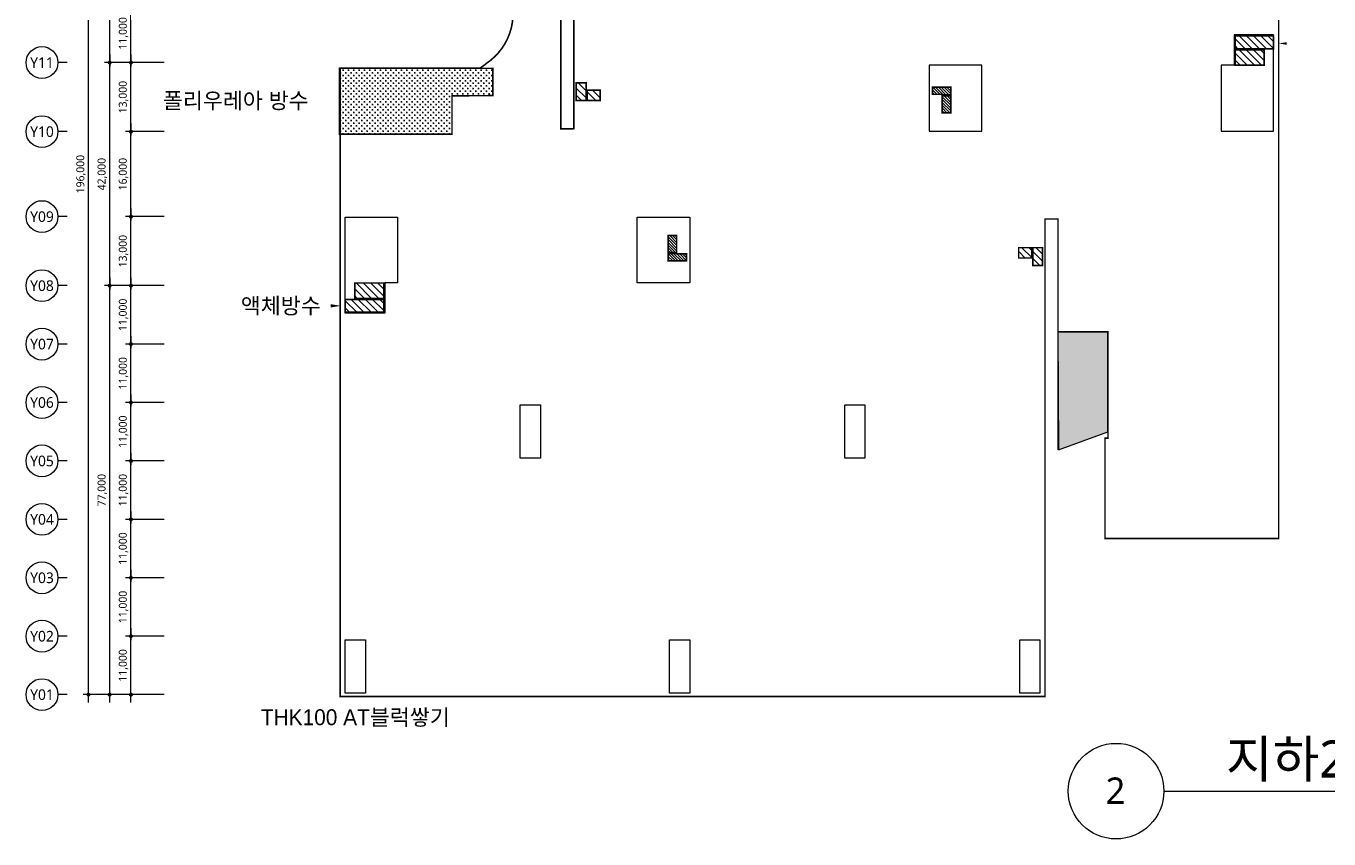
# Model space of a CAD drawing. Header units: millimetres. Extents: x 1037297 to 2672330, y 928637 to 1464837.
# Drawn here: x 1449415 to 1694730, y 1200237 to 1353283 of the extents above; entities that cross this region are included whole.
import ezdxf
from ezdxf.enums import TextEntityAlignment as Align

# ---------------------------------------------------------------- set-up
doc = ezdxf.new("R2010")
doc.units = ezdxf.units.MM
doc.header["$LTSCALE"] = 5
doc.header["$MEASUREMENT"] = 0
doc.header["$PDSIZE"] = -10
for name, pattern in [('ACAD_ISO12W100', [21, 12, -3, 0, -3, 0, -3]), ('HIDDEN', [0.375, 0.25, -0.125]), ('JIS_09_15', [18.9, 15, -0.9, 0.6, -0.9, 0.6, -0.9])]:
    doc.linetypes.add(name, pattern=pattern)
doc.layers.get('0').update_dxf_attribs({"linetype": 'CONTINUOUS'})
doc.layers.get('Defpoints').update_dxf_attribs({"color": 153, "linetype": 'CONTINUOUS'})
for name, color, linetype, lineweight in [('A-AXIS-BUBL', 7, 'CONTINUOUS', 25), ('A-DIMS', 7, 'CONTINUOUS', 25), ('A-MKXS-LEAD', 7, 'CONTINUOUS', 25), ('A-XXXX-SYMB', 7, 'CONTINUOUS', 25), ('A-XXXX-TXT1', 3, 'CONTINUOUS', 25), ('A-XXXX-TXT2', 3, 'CONTINUOUS', 25)]:
    doc.layers.add(name, color=color, linetype=linetype, lineweight=lineweight)
doc.layers.add('AA-TEX-3', color=3, linetype='CONTINUOUS')
doc.layers.add('방수', color=7, linetype='CONTINUOUS')
doc.styles.add('HY울릉도L', font='')
doc.styles.add('맑은고딕', font='malgun.ttf')
doc.styles.add('한농대-돋음체', font='')
doc.styles.get('HY울릉도L').set_extended_font_data('HYwulM')
doc.styles.get('한농대-돋음체').set_extended_font_data('Dotum')
doc.dimstyles.new('CDIM', dxfattribs={"dimtxt": 3, "dimasz": 1.5, "dimexe": 2, "dimexo": 1, "dimgap": 1, "dimtad": 1, "dimdec": 0, "dimrnd": 0.5, "dimzin": 0, "dimdsep": 32, "dimlunit": 6, "dimtxsty": 'HY울릉도L', "dimblk1": '_CIDOT', "dimblk2": '_CIDOT', "dimsah": 1, "dimcen": 5.5, "dimclrd": 2, "dimclre": 2, "dimclrt": 7, "dimadec": 0, "dimazin": 0, "dimtfac": 1, "dimtdec": 0, "dimtix": 1, "dimtmove": 2, "dimatfit": 1, "dimldrblk": '_CIDOT', "dimfxl": 1, "dimtolj": 1, "dimtzin": 0, "dimlwd": -1, "dimarcsym": 0})
pattern_1 = [(135, (-3357196.8, 376016.8), (-673.51921, -673.51921), [])]

# ---------------------------------------------------------------- blocks, each defined once
blk = doc.blocks.new('_CIDOT')
at = {"color": 0, "linetype": 'ByBlock'}
blk.add_line((2, 0), (-1, 0), dxfattribs=at)
at = {"color": 0, "linetype": 'ByBlock', "const_width": 0.5}
blk.add_lwpolyline([(-0.25, 0, 1), (0.25, 0, 1)], format="xyb", close=True, dxfattribs=at)
blk = doc.blocks.new('*D8')
at = {"layer": 'A-DIMS', "lineweight": -2, "transparency": 16777216}
for p, q in [((93193, 67121), (85943, 67121)), ((93193, 56121), (85943, 56121))]:
    blk.add_line(p, q, dxfattribs=at)
at = {"layer": 'A-DIMS', "transparency": 16777216}
blk.add_line((86943, 56871), (86943, 66371), dxfattribs=at)
at = {"layer": 'Defpoints', "color": 0, "transparency": 16777216}
for p in [(86943, 67121), (93693, 67121), (93693, 56121)]:
    blk.add_point(p, dxfattribs=at)
at = {"layer": 'A-DIMS', "transparency": 16777216, "xscale": 750, "yscale": 750, "zscale": 750}
for p, rotation in [((86943, 67121), 90), ((86943, 56121), 270)]:
    blk.add_blockref('_CIDOT', p, dxfattribs=dict(at, rotation=rotation))
at = {"layer": 'A-DIMS', "color": 3, "transparency": 16777216, "insert": (85538, 61621), "char_height": 1500, "attachment_point": 5, "rotation": 90, "style": '맑은고딕'}
blk.add_mtext('\\A1;11,000', dxfattribs=at)
blk = doc.blocks.new('*D9')
at = {"layer": 'A-DIMS', "lineweight": -2, "transparency": 16777216}
for p, q in [((93193, 78121), (85943, 78121)), ((93193, 67121), (85943, 67121))]:
    blk.add_line(p, q, dxfattribs=at)
at = {"layer": 'A-DIMS', "transparency": 16777216}
blk.add_line((86943, 67871), (86943, 77371), dxfattribs=at)
at = {"layer": 'Defpoints', "color": 0, "transparency": 16777216}
for p in [(86943, 78121), (93693, 78121), (93693, 67121)]:
    blk.add_point(p, dxfattribs=at)
at = {"layer": 'A-DIMS', "transparency": 16777216, "xscale": 750, "yscale": 750, "zscale": 750}
for p, rotation in [((86943, 78121), 90), ((86943, 67121), 270)]:
    blk.add_blockref('_CIDOT', p, dxfattribs=dict(at, rotation=rotation))
at = {"layer": 'A-DIMS', "color": 3, "transparency": 16777216, "insert": (85538, 72621), "char_height": 1500, "attachment_point": 5, "rotation": 90, "style": '맑은고딕'}
blk.add_mtext('\\A1;11,000', dxfattribs=at)
blk = doc.blocks.new('*D10')
at = {"layer": 'A-DIMS', "lineweight": -2, "transparency": 16777216}
for p, q in [((93193, 89121), (85943, 89121)), ((93193, 78121), (85943, 78121))]:
    blk.add_line(p, q, dxfattribs=at)
at = {"layer": 'A-DIMS', "transparency": 16777216}
blk.add_line((86943, 78871), (86943, 88371), dxfattribs=at)
at = {"layer": 'Defpoints', "color": 0, "transparency": 16777216}
for p in [(86943, 89121), (93693, 89121), (93693, 78121)]:
    blk.add_point(p, dxfattribs=at)
at = {"layer": 'A-DIMS', "transparency": 16777216, "xscale": 750, "yscale": 750, "zscale": 750}
for p, rotation in [((86943, 89121), 90), ((86943, 78121), 270)]:
    blk.add_blockref('_CIDOT', p, dxfattribs=dict(at, rotation=rotation))
at = {"layer": 'A-DIMS', "color": 3, "transparency": 16777216, "insert": (85538, 83621), "char_height": 1500, "attachment_point": 5, "rotation": 90, "style": '맑은고딕'}
blk.add_mtext('\\A1;11,000', dxfattribs=at)
blk = doc.blocks.new('*D11')
at = {"layer": 'A-DIMS', "lineweight": -2, "transparency": 16777216}
for p, q in [((93193, 100121), (85943, 100121)), ((93193, 89121), (85943, 89121))]:
    blk.add_line(p, q, dxfattribs=at)
at = {"layer": 'A-DIMS', "transparency": 16777216}
blk.add_line((86943, 89871), (86943, 99371), dxfattribs=at)
at = {"layer": 'Defpoints', "color": 0, "transparency": 16777216}
for p in [(86943, 100121), (93693, 100121), (93693, 89121)]:
    blk.add_point(p, dxfattribs=at)
at = {"layer": 'A-DIMS', "transparency": 16777216, "xscale": 750, "yscale": 750, "zscale": 750}
for p, rotation in [((86943, 100121), 90), ((86943, 89121), 270)]:
    blk.add_blockref('_CIDOT', p, dxfattribs=dict(at, rotation=rotation))
at = {"layer": 'A-DIMS', "color": 3, "transparency": 16777216, "insert": (85538, 94621), "char_height": 1500, "attachment_point": 5, "rotation": 90, "style": '맑은고딕'}
blk.add_mtext('\\A1;11,000', dxfattribs=at)
blk = doc.blocks.new('*D12')
at = {"layer": 'A-DIMS', "lineweight": -2, "transparency": 16777216}
for p, q in [((93193, 111121), (85943, 111121)), ((93193, 100121), (85943, 100121))]:
    blk.add_line(p, q, dxfattribs=at)
at = {"layer": 'A-DIMS', "transparency": 16777216}
blk.add_line((86943, 100871), (86943, 110371), dxfattribs=at)
at = {"layer": 'Defpoints', "color": 0, "transparency": 16777216}
for p in [(86943, 111121), (93693, 111121), (93693, 100121)]:
    blk.add_point(p, dxfattribs=at)
at = {"layer": 'A-DIMS', "transparency": 16777216, "xscale": 750, "yscale": 750, "zscale": 750}
for p, rotation in [((86943, 111121), 90), ((86943, 100121), 270)]:
    blk.add_blockref('_CIDOT', p, dxfattribs=dict(at, rotation=rotation))
at = {"layer": 'A-DIMS', "color": 3, "transparency": 16777216, "insert": (85538, 105621), "char_height": 1500, "attachment_point": 5, "rotation": 90, "style": '맑은고딕'}
blk.add_mtext('\\A1;11,000', dxfattribs=at)
blk = doc.blocks.new('*D13')
at = {"layer": 'A-DIMS', "lineweight": -2, "transparency": 16777216}
for p, q in [((93193, 122121), (85943, 122121)), ((93193, 111121), (85943, 111121))]:
    blk.add_line(p, q, dxfattribs=at)
at = {"layer": 'A-DIMS', "transparency": 16777216}
blk.add_line((86943, 111871), (86943, 121371), dxfattribs=at)
at = {"layer": 'Defpoints', "color": 0, "transparency": 16777216}
for p in [(86943, 122121), (93693, 122121), (93693, 111121)]:
    blk.add_point(p, dxfattribs=at)
at = {"layer": 'A-DIMS', "transparency": 16777216, "xscale": 750, "yscale": 750, "zscale": 750}
for p, rotation in [((86943, 122121), 90), ((86943, 111121), 270)]:
    blk.add_blockref('_CIDOT', p, dxfattribs=dict(at, rotation=rotation))
at = {"layer": 'A-DIMS', "color": 3, "transparency": 16777216, "insert": (85538, 116621), "char_height": 1500, "attachment_point": 5, "rotation": 90, "style": '맑은고딕'}
blk.add_mtext('\\A1;11,000', dxfattribs=at)
blk = doc.blocks.new('*D14')
at = {"layer": 'A-DIMS', "lineweight": -2, "transparency": 16777216}
for p, q in [((93193, 135121), (85943, 135121)), ((93193, 122121), (85943, 122121))]:
    blk.add_line(p, q, dxfattribs=at)
at = {"layer": 'A-DIMS', "transparency": 16777216}
blk.add_line((86943, 122871), (86943, 134371), dxfattribs=at)
at = {"layer": 'Defpoints', "color": 0, "transparency": 16777216}
for p in [(86943, 135121), (93693, 135121), (93693, 122121)]:
    blk.add_point(p, dxfattribs=at)
at = {"layer": 'A-DIMS', "transparency": 16777216, "xscale": 750, "yscale": 750, "zscale": 750}
for p, rotation in [((86943, 135121), 90), ((86943, 122121), 270)]:
    blk.add_blockref('_CIDOT', p, dxfattribs=dict(at, rotation=rotation))
at = {"layer": 'A-DIMS', "color": 3, "transparency": 16777216, "insert": (85538, 128621), "char_height": 1500, "attachment_point": 5, "rotation": 90, "style": '맑은고딕'}
blk.add_mtext('\\A1;13,000', dxfattribs=at)
blk = doc.blocks.new('*D15')
at = {"layer": 'A-DIMS', "lineweight": -2, "transparency": 16777216}
for p, q in [((93193, 151121), (85943, 151121)), ((93193, 135121), (85943, 135121))]:
    blk.add_line(p, q, dxfattribs=at)
at = {"layer": 'A-DIMS', "transparency": 16777216}
blk.add_line((86943, 135871), (86943, 150371), dxfattribs=at)
at = {"layer": 'Defpoints', "color": 0, "transparency": 16777216}
for p in [(86943, 151121), (93693, 151121), (93693, 135121)]:
    blk.add_point(p, dxfattribs=at)
at = {"layer": 'A-DIMS', "transparency": 16777216, "xscale": 750, "yscale": 750, "zscale": 750}
for p, rotation in [((86943, 151121), 90), ((86943, 135121), 270)]:
    blk.add_blockref('_CIDOT', p, dxfattribs=dict(at, rotation=rotation))
at = {"layer": 'A-DIMS', "color": 3, "transparency": 16777216, "insert": (85538, 143121), "char_height": 1500, "attachment_point": 5, "rotation": 90, "style": '맑은고딕'}
blk.add_mtext('\\A1;16,000', dxfattribs=at)
blk = doc.blocks.new('*D16')
at = {"layer": 'A-DIMS', "lineweight": -2, "transparency": 16777216}
for p, q in [((93193, 164121), (85943, 164121)), ((93193, 151121), (85943, 151121))]:
    blk.add_line(p, q, dxfattribs=at)
at = {"layer": 'A-DIMS', "transparency": 16777216}
blk.add_line((86943, 151871), (86943, 163371), dxfattribs=at)
at = {"layer": 'Defpoints', "color": 0, "transparency": 16777216}
for p in [(86943, 164121), (93693, 164121), (93693, 151121)]:
    blk.add_point(p, dxfattribs=at)
at = {"layer": 'A-DIMS', "transparency": 16777216, "xscale": 750, "yscale": 750, "zscale": 750}
for p, rotation in [((86943, 164121), 90), ((86943, 151121), 270)]:
    blk.add_blockref('_CIDOT', p, dxfattribs=dict(at, rotation=rotation))
at = {"layer": 'A-DIMS', "color": 3, "transparency": 16777216, "insert": (85538, 157621), "char_height": 1500, "attachment_point": 5, "rotation": 90, "style": '맑은고딕'}
blk.add_mtext('\\A1;13,000', dxfattribs=at)
blk = doc.blocks.new('*D17')
at = {"layer": 'A-DIMS', "lineweight": -2, "transparency": 16777216}
for p, q in [((93193, 175121), (85943, 175121)), ((93193, 164121), (85943, 164121))]:
    blk.add_line(p, q, dxfattribs=at)
at = {"layer": 'A-DIMS', "transparency": 16777216}
blk.add_line((86943, 164871), (86943, 174371), dxfattribs=at)
at = {"layer": 'Defpoints', "color": 0, "transparency": 16777216}
for p in [(86943, 175121), (93693, 175121), (93693, 164121)]:
    blk.add_point(p, dxfattribs=at)
at = {"layer": 'A-DIMS', "transparency": 16777216, "xscale": 750, "yscale": 750, "zscale": 750}
for p, rotation in [((86943, 175121), 90), ((86943, 164121), 270)]:
    blk.add_blockref('_CIDOT', p, dxfattribs=dict(at, rotation=rotation))
at = {"layer": 'A-DIMS', "color": 3, "transparency": 16777216, "insert": (85538, 169621), "char_height": 1500, "attachment_point": 5, "rotation": 90, "style": '맑은고딕'}
blk.add_mtext('\\A1;11,000', dxfattribs=at)
blk = doc.blocks.new('*D24')
at = {"layer": 'A-DIMS', "lineweight": -2, "transparency": 16777216}
for p, q in [((93193, 122121), (81943, 122121)), ((93193, 45121), (81943, 45121))]:
    blk.add_line(p, q, dxfattribs=at)
at = {"layer": 'A-DIMS', "transparency": 16777216}
blk.add_line((82943, 45871), (82943, 121371), dxfattribs=at)
at = {"layer": 'Defpoints', "color": 0, "transparency": 16777216}
for p in [(82943, 122121), (93693, 122121), (93693, 45121)]:
    blk.add_point(p, dxfattribs=at)
at = {"layer": 'A-DIMS', "transparency": 16777216, "xscale": 750, "yscale": 750, "zscale": 750}
for p, rotation in [((82943, 122121), 90), ((82943, 45121), 270)]:
    blk.add_blockref('_CIDOT', p, dxfattribs=dict(at, rotation=rotation))
at = {"layer": 'A-DIMS', "color": 3, "transparency": 16777216, "insert": (81542, 83621), "char_height": 1500, "attachment_point": 5, "rotation": 90, "style": '맑은고딕'}
blk.add_mtext('\\A1;77,000', dxfattribs=at)
blk = doc.blocks.new('*D25')
at = {"layer": 'A-DIMS', "lineweight": -2, "transparency": 16777216}
for p, q in [((93193, 241121), (77943, 241121)), ((93193, 45121), (77943, 45121))]:
    blk.add_line(p, q, dxfattribs=at)
at = {"layer": 'A-DIMS', "transparency": 16777216}
blk.add_line((78943, 45871), (78943, 240371), dxfattribs=at)
at = {"layer": 'Defpoints', "color": 0, "transparency": 16777216}
for p in [(78943, 241121), (93693, 241121), (93693, 45121)]:
    blk.add_point(p, dxfattribs=at)
at = {"layer": 'A-DIMS', "transparency": 16777216, "xscale": 750, "yscale": 750, "zscale": 750}
for p, rotation in [((78943, 241121), 90), ((78943, 45121), 270)]:
    blk.add_blockref('_CIDOT', p, dxfattribs=dict(at, rotation=rotation))
at = {"layer": 'A-DIMS', "color": 3, "transparency": 16777216, "insert": (77538, 143121), "char_height": 1500, "attachment_point": 5, "rotation": 90, "style": '맑은고딕'}
blk.add_mtext('\\A1;196,000', dxfattribs=at)
blk = doc.blocks.new('*D26')
at = {"layer": 'A-DIMS', "lineweight": -2, "transparency": 16777216}
for p, q in [((93193, 56121), (85943, 56121)), ((93193, 45121), (85943, 45121))]:
    blk.add_line(p, q, dxfattribs=at)
at = {"layer": 'A-DIMS', "transparency": 16777216}
blk.add_line((86943, 45871), (86943, 55371), dxfattribs=at)
at = {"layer": 'Defpoints', "color": 0, "transparency": 16777216}
for p in [(86943, 56121), (93693, 56121), (93693, 45121)]:
    blk.add_point(p, dxfattribs=at)
at = {"layer": 'A-DIMS', "transparency": 16777216, "xscale": 750, "yscale": 750, "zscale": 750}
for p, rotation in [((86943, 56121), 90), ((86943, 45121), 270)]:
    blk.add_blockref('_CIDOT', p, dxfattribs=dict(at, rotation=rotation))
at = {"layer": 'A-DIMS', "color": 3, "transparency": 16777216, "insert": (85538, 50621), "char_height": 1500, "attachment_point": 5, "rotation": 90, "style": '맑은고딕'}
blk.add_mtext('\\A1;11,000', dxfattribs=at)
blk = doc.blocks.new('*D27')
at = {"layer": 'A-DIMS', "lineweight": -2, "transparency": 16777216}
for p, q in [((93193, 164121), (81943, 164121)), ((93193, 122121), (81943, 122121))]:
    blk.add_line(p, q, dxfattribs=at)
at = {"layer": 'A-DIMS', "transparency": 16777216}
blk.add_line((82943, 122871), (82943, 163371), dxfattribs=at)
at = {"layer": 'Defpoints', "color": 0, "transparency": 16777216}
for p in [(82943, 164121), (93693, 164121), (93693, 122121)]:
    blk.add_point(p, dxfattribs=at)
at = {"layer": 'A-DIMS', "transparency": 16777216, "xscale": 750, "yscale": 750, "zscale": 750}
for p, rotation in [((82943, 164121), 90), ((82943, 122121), 270)]:
    blk.add_blockref('_CIDOT', p, dxfattribs=dict(at, rotation=rotation))
at = {"layer": 'A-DIMS', "color": 3, "transparency": 16777216, "insert": (81542, 143121), "char_height": 1500, "attachment_point": 5, "rotation": 90, "style": '맑은고딕'}
blk.add_mtext('\\A1;42,000', dxfattribs=at)
blk = doc.blocks.new('*D28')
at = {"layer": 'A-DIMS', "lineweight": -2, "transparency": 16777216}
for p, q in [((93193, 241121), (81943, 241121)), ((93193, 164121), (81943, 164121))]:
    blk.add_line(p, q, dxfattribs=at)
at = {"layer": 'A-DIMS', "transparency": 16777216}
blk.add_line((82943, 164871), (82943, 240371), dxfattribs=at)
at = {"layer": 'Defpoints', "color": 0, "transparency": 16777216}
for p in [(82943, 241121), (93693, 241121), (93693, 164121)]:
    blk.add_point(p, dxfattribs=at)
at = {"layer": 'A-DIMS', "transparency": 16777216, "xscale": 750, "yscale": 750, "zscale": 750}
for p, rotation in [((82943, 241121), 90), ((82943, 164121), 270)]:
    blk.add_blockref('_CIDOT', p, dxfattribs=dict(at, rotation=rotation))
at = {"layer": 'A-DIMS', "color": 3, "transparency": 16777216, "insert": (81542, 202621), "char_height": 1500, "attachment_point": 5, "rotation": 90, "style": '맑은고딕'}
blk.add_mtext('\\A1;77,000', dxfattribs=at)
blk = doc.blocks.new('DIM(210222)')
for p, q in [((74943, 164120.6), (73193, 164120.6)), ((74943, 151120.6), (73193, 151120.6)), ((74943, 135120.6), (73193, 135120.6)), ((74943, 122120.6), (73193, 122120.6)), ((74943, 111120.6), (73193, 111120.6)), ((74943, 100120.6), (73193, 100120.6)), ((74943, 89120.6), (73193, 89120.6)), ((74943, 78120.6), (73193, 78120.6)), ((74943, 67120.6), (73193, 67120.6)), ((74943, 56120.6), (73193, 56120.6)), ((74943, 45120.6), (73193, 45120.6))]:
    blk.add_line(p, q)
at = {"layer": 'A-AXIS-BUBL', "ltscale": 0.2}
for centre in [(70193, 164120.6), (70193, 151120.6), (70193, 135120.6), (70193, 122120.6), (70193, 111120.6), (70193, 100120.6), (70193, 89120.6), (70193, 78120.6), (70193, 67120.6), (70193, 56120.6), (70193, 45120.6)]:
    blk.add_circle(centre, 3000, dxfattribs=at)
at = {"layer": 'A-XXXX-TXT2', "ltscale": 0.2, "style": '맑은고딕'}
for s, p in [('Y11', (70193, 164120.6)), ('Y10', (70193, 151120.6)), ('Y09', (70193, 135120.6)), ('Y08', (70193, 122120.6)), ('Y07', (70193, 111120.6)), ('Y06', (70193, 100120.6)), ('Y05', (70193, 89120.6)), ('Y04', (70193, 78120.6)), ('Y03', (70193, 67120.6)), ('Y02', (70193, 56120.6)), ('Y01', (70193, 45120.6))]:
    blk.add_text(s, height=2000, dxfattribs=at).set_placement(p, align=Align.MIDDLE)
at = {"layer": 'A-DIMS'}
for p1, p2, distance, picture, middle in [((93693, 45120.6), (93693, 241120.6), 14750, '*D25', (77538.1, 143120.6)), ((93693, 164120.6), (93693, 241120.6), 10750, '*D28', (81542.2, 202620.6)), ((93693, 164120.6), (93693, 175120.6), 6750, '*D17', (85538.1, 169620.6)), ((93693, 122120.6), (93693, 164120.6), 10750, '*D27', (81542.2, 143120.6)), ((93693, 151120.6), (93693, 164120.6), 6750, '*D16', (85538.1, 157620.6)), ((93693, 135120.6), (93693, 151120.6), 6750, '*D15', (85538.1, 143120.6)), ((93693, 122120.6), (93693, 135120.6), 6750, '*D14', (85538.1, 128620.6)), ((93693, 45120.6), (93693, 122120.6), 10750, '*D24', (81542.2, 83620.6)), ((93693, 111120.6), (93693, 122120.6), 6750, '*D13', (85538.1, 116620.6)), ((93693, 100120.6), (93693, 111120.6), 6750, '*D12', (85538.1, 105620.6)), ((93693, 89120.6), (93693, 100120.6), 6750, '*D11', (85538.1, 94620.6)), ((93693, 78120.6), (93693, 89120.6), 6750, '*D10', (85538.1, 83620.6)), ((93693, 67120.6), (93693, 78120.6), 6750, '*D9', (85538.1, 72620.6)), ((93693, 56120.6), (93693, 67120.6), 6750, '*D8', (85538.1, 61620.6)), ((93693, 45120.6), (93693, 56120.6), 6750, '*D26', (85538.1, 50620.6))]:
    dim = blk.add_aligned_dim(p1=p1, p2=p2, distance=distance, dimstyle='CDIM', override={"dimscale": 500, "dimtxsty": '맑은고딕', "dimclrd": 256, "dimclre": 256, "dimclrt": 3}, dxfattribs=at)
    dim.commit()
    dim.dimension.update_dxf_attribs({"geometry": picture, "text_midpoint": middle})

msp = doc.modelspace()

# ---------------------------------------------------------------- hatches: boundary and pattern name
at = {"layer": '방수'}
h = msp.add_hatch(dxfattribs=at)
h.set_pattern_fill('HONEY', color=23, scale=200)
h.set_pattern_definition([(0, (-3357196.76, 376016.8), (952.5, 549.92613), [635, -1270]), (120, (-3357196.76, 376016.8), (-952.5, 549.92613), [635, -1270]), (60, (-3357196.76, 376016.8), (2e-06, 1099.85226), [-1270, 635])])
h.paths.add_polyline_path([(1550052, 1355355), (1541115, 1355355), (1541115, 1374070), (1550115, 1377346)])
h.paths.add_polyline_path([(1643815, 1273507), (1653115, 1276891), (1653115, 1295708), (1643715, 1295708)])
h = msp.add_hatch(dxfattribs=at)
h.set_pattern_fill('ANSI31', color=6, scale=300, angle=90)
h.set_pattern_definition(pattern_1)
h.paths.add_polyline_path([(1516765, 1304908), (1511315, 1304908), (1511315, 1302008), (1516765, 1302008)])
h.paths.add_polyline_path([(1516765, 1301808), (1509515, 1301808), (1509515, 1299408), (1516765, 1299408)])
h.paths.add_polyline_path([(1677065, 1348808), (1682515, 1348808), (1682515, 1345908), (1677065, 1345908)])
h.paths.add_polyline_path([(1677065, 1349008), (1677065, 1351408), (1684315, 1351408), (1684315, 1349008)])
h = msp.add_hatch(dxfattribs=at)
h.set_pattern_fill('CROSS', color=1, scale=2000)
h.paths.add_polyline_path([(1537285, 1340188), (1537285, 1345328), (1508415, 1345328), (1508415, 1332908), (1529615, 1332908), (1529615, 1340158)])
h = msp.add_hatch(dxfattribs=at)
h.set_pattern_fill('ANSI31', color=6, scale=300, angle=90)
h.set_pattern_definition(pattern_1)
h.paths.add_polyline_path([(1638975, 1308208), (1638975, 1311558), (1640815, 1311558), (1640815, 1308208)])
h.paths.add_polyline_path([(1636315, 1311558), (1638775, 1311558), (1638775, 1309608), (1636315, 1309608)])
h.paths.add_polyline_path([(1555055, 1339258), (1555055, 1341208), (1557515, 1341208), (1557515, 1339258)])
h.paths.add_polyline_path([(1554855, 1342608), (1553015, 1342608), (1553015, 1339258), (1554855, 1339258)])
h = msp.add_hatch(dxfattribs=at)
h.set_pattern_fill('ANSI31', color=6, scale=3000, angle=90)
h.paths.add_polyline_path([(1570315, 1310683), (1570315, 1313858), (1571915, 1313858), (1571915, 1310683)])
h.paths.add_polyline_path([(1570315, 1310483), (1571915, 1310483), (1571915, 1310383), (1573765, 1310383), (1573765, 1309058), (1570315, 1309058)])
h.paths.add_polyline_path([(1623515, 1341758), (1620065, 1341758), (1620065, 1340433), (1621915, 1340433), (1621915, 1340333), (1623515, 1340333)])
h.paths.add_polyline_path([(1623515, 1340133), (1621915, 1340133), (1621915, 1336958), (1623515, 1336958)])

# ---------------------------------------------------------------- linework, layer by layer
at = {"layer": 'A-MKXS-LEAD'}
for points in [[(1681340, 1350008, 0, 500, 0), (1682840, 1350008, 0, 0, 0), (1694295, 1350008, 0, 0, 0)], [(1685303, 1350008, 0, 499, 0), (1686799, 1350008, 0, 499, 0)], [(1512986, 1339118, 0, 500, 0), (1511486, 1339118, 0, 0, 0), (1503408, 1339118, 0, 0, 0)], [(1513234, 1300608, 0, 625, 0), (1511359, 1300608, 0, 0, 0), (1504906, 1300608, 0, 0, 0)], [(1508657, 1300608, 0, 623, 0), (1506787, 1300608, 0, 623, 0)], [(1684915, 1280098, 0, 500, 0), (1686415, 1280098, 0, 0, 0), (1695773, 1280098, 0, 0, 0)], [(1537487, 1227508, 0, 500, 0), (1537487, 1226008, 0, 0, 0), (1537487, 1222895, 0, 0, 0), (1532415, 1222895, 0, 0, 0)]]:
    msp.add_lwpolyline(points, format="xyseb", dxfattribs=at)
at = {"layer": 'A-XXXX-SYMB'}
msp.add_line((1663655, 1209237), (1756047, 1209237), dxfattribs=at)
msp.add_circle((1654655, 1209237), 9000, dxfattribs=at)
at = {"layer": 'Defpoints'}
for points in [[(1676865, 1351608), (1676865, 1345908), (1674465, 1345908), (1674465, 1333508), (1684315, 1333508), (1684315, 1351608)], [(1619465, 1345908), (1619465, 1333508), (1629365, 1333508), (1629365, 1345908)], [(1564465, 1304908), (1564465, 1317308), (1574365, 1317308), (1574365, 1304908)], [(1643815, 1273507), (1653115, 1276891), (1653115, 1295708), (1643715, 1295708)], [(1542465, 1271958), (1542465, 1281958), (1546265, 1281958), (1546265, 1271958)], [(1603565, 1271958), (1603565, 1281958), (1607365, 1281958), (1607365, 1271958)], [(1509515, 1227708), (1509515, 1237708), (1513315, 1237708), (1513315, 1227708)], [(1570565, 1227708), (1570565, 1237708), (1574365, 1237708), (1574365, 1227708)], [(1636515, 1227708), (1636515, 1237708), (1640315, 1237708), (1640315, 1227708)]]:
    msp.add_lwpolyline(points, close=True, dxfattribs=at)
msp.add_lwpolyline([(1516975, 1299208), (1509515, 1299208), (1509515, 1317308), (1519365, 1317308), (1519365, 1304908), (1516975, 1304908), (1516975, 1299208)], dxfattribs=at)
at = {"layer": '방수', "color": 4, "linetype": 'ACAD_ISO12W100', "ltscale": 10, "const_width": 300}
msp.add_lwpolyline([(1535919, 1346136), (1535877, 1346062), (1534903, 1345361), (1508565, 1345358), (1508565, 1304908), (1508565, 1304908), (1508565, 1227058), (1641265, 1227058), (1641265, 1316958), (1643715, 1316958), (1643715, 1295708), (1653131, 1295708), (1653131, 1275708), (1652565, 1275708), (1652565, 1256808), (1685265, 1256808), (1685265, 1336408), (1685265, 1336408), (1685265, 1423758), (1552565, 1423758), (1552565, 1333958), (1550115, 1333908), (1550115, 1355108), (1541099, 1355108, -0.2417541)], format="xyb", close=True, dxfattribs=at)
for points in [[(1677065, 1349008), (1677065, 1351408), (1684315, 1351408), (1684315, 1349008)], [(1677065, 1348808), (1682515, 1348808), (1682515, 1345908), (1677065, 1345908)], [(1554855, 1342608), (1553015, 1342608), (1553015, 1339258), (1554855, 1339258)], [(1623515, 1341758), (1620065, 1341758), (1620065, 1340433), (1621915, 1340433), (1621915, 1340333), (1623515, 1340333)], [(1555055, 1339258), (1555055, 1341208), (1557515, 1341208), (1557515, 1339258)], [(1623515, 1340133), (1621915, 1340133), (1621915, 1336958), (1623515, 1336958)], [(1570315, 1310683), (1570315, 1313858), (1571915, 1313858), (1571915, 1310683)], [(1570315, 1310483), (1571915, 1310483), (1571915, 1310383), (1573765, 1310383), (1573765, 1309058), (1570315, 1309058)], [(1636315, 1311558), (1638775, 1311558), (1638775, 1309608), (1636315, 1309608)], [(1638975, 1308208), (1638975, 1311558), (1640815, 1311558), (1640815, 1308208)], [(1516765, 1304908), (1511315, 1304908), (1511315, 1302008), (1516765, 1302008)], [(1516765, 1301808), (1509515, 1301808), (1509515, 1299408), (1516765, 1299408)]]:
    msp.add_lwpolyline(points, close=True, dxfattribs=at)
at = {"layer": '방수', "color": 4, "linetype": 'HIDDEN', "ltscale": 1000, "const_width": 300}
msp.add_lwpolyline([(1537285, 1340188), (1537285, 1345328), (1508415, 1345328), (1508415, 1332908), (1529615, 1332908), (1529615, 1340158)], close=True, dxfattribs=at)
at = {"layer": '방수', "color": 4, "linetype": 'JIS_09_15', "ltscale": 50, "const_width": 300}
msp.add_lwpolyline([(1643715, 1273470), (1643715, 1295708)], dxfattribs=at)

# ---------------------------------------------------------------- block references
msp.add_blockref('DIM(210222)', (1382222, 1182287))

# ---------------------------------------------------------------- texts
at = {"layer": 'A-XXXX-TXT1', "style": '맑은고딕'}
msp.add_text('지하2층 방수계획도', height=7000, dxfattribs=at).set_placement((1753189, 1209690), align=Align.BOTTOM_RIGHT)
msp.add_text('2', height=5000, dxfattribs=at).set_placement((1654540, 1209344), align=Align.MIDDLE)
at = {"layer": 'AA-TEX-3', "style": '한농대-돋음체'}
for s, p in [('폴리우레아 방수', (1502617, 1339241)), ('액체방수', (1504906, 1300608))]:
    msp.add_text(s, height=3000, dxfattribs=at).set_placement(p, align=Align.MIDDLE_RIGHT)
msp.add_text('THK100 AT블럭쌓기', height=3000, dxfattribs=at).set_placement((1493633, 1223149), align=Align.MIDDLE_LEFT)

doc.saveas('drawing.dxf')
